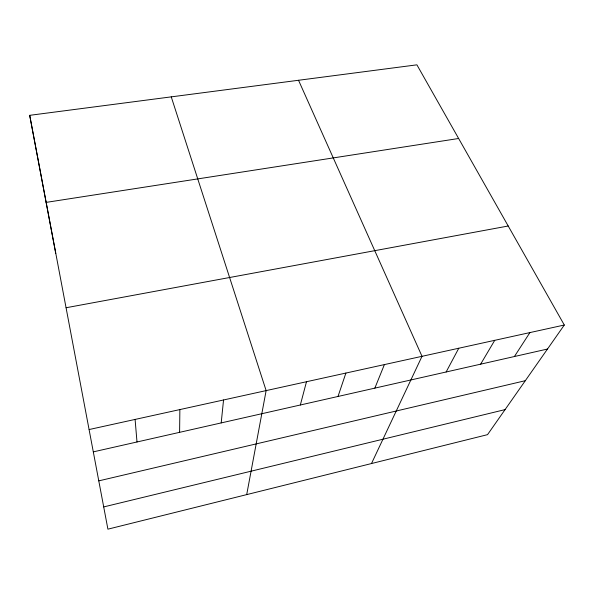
<?xml version="1.0" encoding="UTF-8"?>
<svg xmlns="http://www.w3.org/2000/svg" width="594" height="594" viewBox="0 0 594 594"><rect width="100%" height="100%" fill="white"/><g stroke="black" fill="none" stroke-linecap="round" stroke-linejoin="round"><path stroke-width="0.89" d="M179.603 432.328L179.871 409.578M221.198 422.913L223.544 399.97M246.703 494.609L266.134 390.6L171.25 96.867M300.341 404.997L306.489 381.727M338.008 396.465L345.894 373.062M374.844 388.127L384.4 364.59M371.488 463.543L422.015 356.318L298.53 80.272M446.131 371.985L458.791 348.225M480.635 364.167L494.743 340.317M514.411 356.519L529.907 332.588M564.3 325.022L487.533 434.652L107.908 529.165L29.7 115.325L416.906 64.835L564.3 325.022L89.145 429.536M103.712 506.92L505.071 409.608M98.812 480.865L525.311 380.695M93.347 451.863L547.49 349.034M66.105 307.737L508.204 226.002M46.169 202.383L458.627 138.491M29.7 115.325L55.762 253.445M135.09 419.431L136.999 441.981"/></g></svg>
